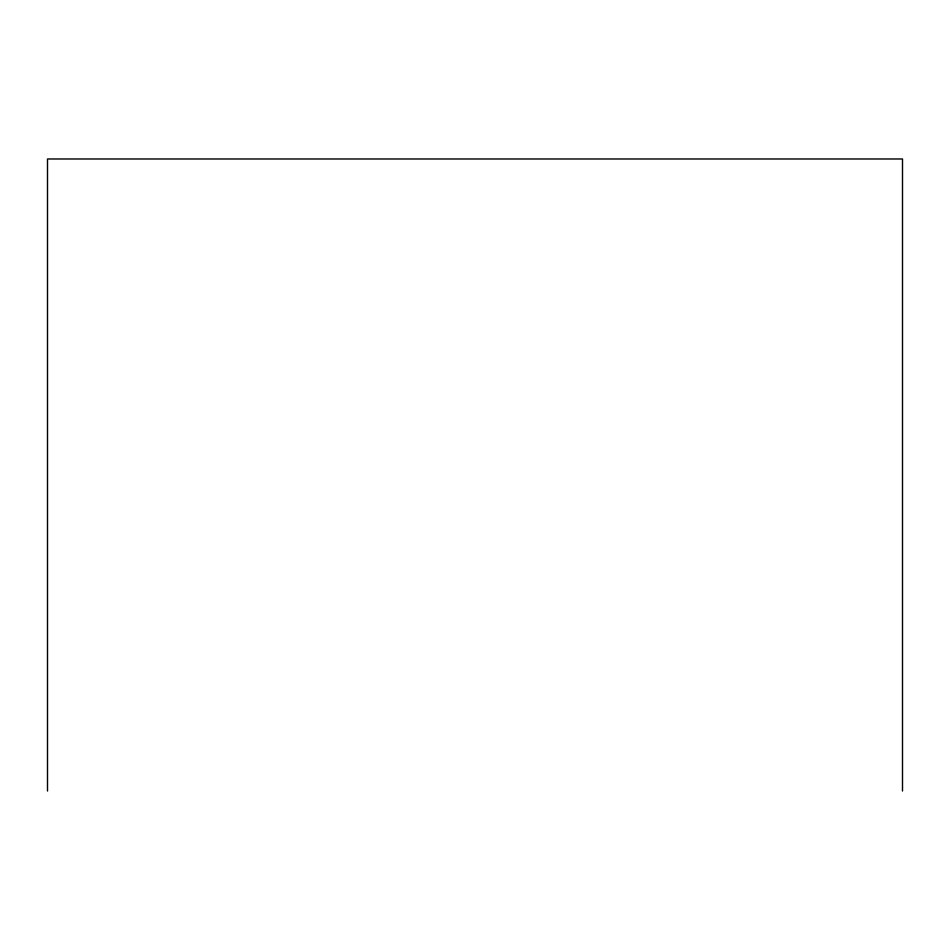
<?xml version="1.0" encoding="UTF-8"?>
<svg xmlns="http://www.w3.org/2000/svg" width="950" height="950" viewBox="0 0 950 950"><rect width="100%" height="100%" fill="white"/><g stroke="black" fill="none" stroke-linecap="round" stroke-linejoin="round"><path stroke-width="1.43" d="M902.5 791.018L902.5 158.982L47.5 158.982L47.5 791.018"/></g></svg>
